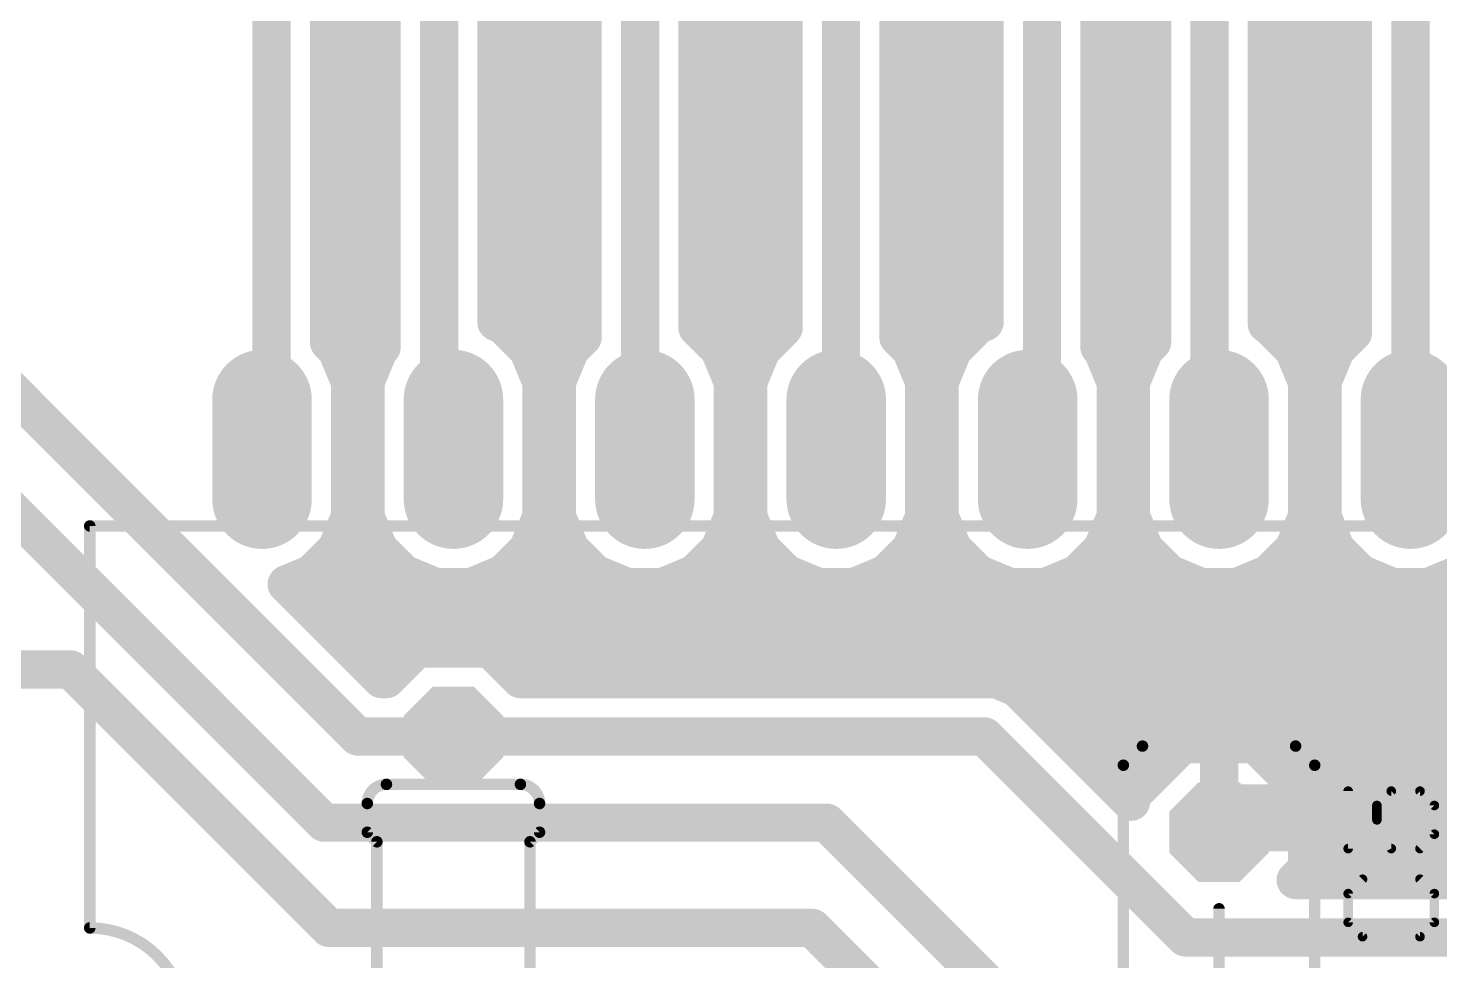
# Model space of a CAD drawing. Extents: x 40.6 to 122, y 26.7 to 70.8.
# Drawn here: x 52.78 to 71.51, y 50.36 to 62.74 of the extents above; entities that cross this region are included whole.
import ezdxf

# ---------------------------------------------------------------- set-up
doc = ezdxf.new("R2010")
doc.units = 0
for name, color, linetype in [('16', 175, 'CONTINUOUS'), ('17', 82, 'CONTINUOUS'), ('21', 253, 'CONTINUOUS'), ('25', 253, 'CONTINUOUS'), ('51', 253, 'CONTINUOUS')]:
    doc.layers.add(name, color=color, linetype=linetype)

# ---------------------------------------------------------------- blocks, each defined once
blk = doc.blocks.new('OCTAGONP')
at = {"const_width": 0.5}
blk.add_lwpolyline([(-0.25, -0.1036), (-0.25, 0.1036), (-0.1036, 0.25), (0.1036, 0.25), (0.25, 0.1036), (0.25, -0.1036), (0.1036, -0.25), (-0.1036, -0.25), (-0.25, -0.1036), (-0.25, 0.1036)], dxfattribs=at)
blk = doc.blocks.new('LONGP100')
at = {"const_width": 1}
blk.add_lwpolyline([(-0.5, 0), (0.5, 0)], dxfattribs=at)
at = {"const_width": 0.5}
for points in [[(-0.5, 0.25, 1), (-0.5, -0.25)], [(0.5, -0.25, 1), (0.5, 0.25)]]:
    blk.add_lwpolyline(points, format="xyb", dxfattribs=at)
blk = doc.blocks.new('RECT')
blk.add_solid([(-0.5, -0.5), (0.5, -0.5), (-0.5, 0.5), (0.5, 0.5)])

msp = doc.modelspace()

# ---------------------------------------------------------------- linework, layer by layer
at = {"layer": '16', "const_width": 0.508}
for points in [[(71.12, 66.04), (71.12, 57.15)], [(56.007, 65.786), (56.007, 57.3405)], [(58.2295, 65.786), (58.2295, 57.3405)], [(60.8965, 65.786), (60.8965, 57.3405)], [(63.5635, 65.786), (63.5635, 57.3405)], [(66.2305, 65.786), (66.2305, 57.3405)], [(68.453, 65.786), (68.453, 57.3405)], [(56.769, 58.5738), (56.769, 64.371)], [(57.4675, 64.4344), (57.4675, 58.5103)], [(66.9925, 58.5103), (66.9925, 64.4344)], [(67.691, 64.3709), (67.691, 58.5738)], [(60.1345, 64.3074), (60.1345, 58.6373)], [(61.6585, 58.7643), (61.6585, 64.1927)], [(62.8015, 64.1927), (62.8015, 58.7643)], [(64.3255, 58.6373), (64.3255, 64.3074)], [(70.358, 64.2439), (70.358, 58.7008)], [(58.9915, 58.8383), (58.9915, 64.1401)], [(65.4685, 64.1401), (65.4685, 58.8383)], [(69.215, 58.812), (69.215, 64.1664)], [(56.769, 62.992), (57.4675, 62.992)], [(58.9915, 62.992), (60.1345, 62.992)], [(61.6585, 62.992), (62.8015, 62.992)], [(64.3255, 62.992), (65.4685, 62.992)], [(66.9925, 62.992), (67.691, 62.992)], [(69.215, 62.992), (70.358, 62.992)], [(56.769, 62.484), (57.4675, 62.484)], [(58.9915, 62.484), (60.1345, 62.484)], [(61.6585, 62.484), (62.8015, 62.484)], [(64.3255, 62.484), (65.4685, 62.484)], [(66.9925, 62.484), (67.691, 62.484)], [(69.215, 62.484), (70.358, 62.484)], [(56.769, 61.976), (57.4675, 61.976)], [(58.9915, 61.976), (60.1345, 61.976)], [(61.6585, 61.976), (62.8015, 61.976)], [(64.3255, 61.976), (65.4685, 61.976)], [(66.9925, 61.976), (67.691, 61.976)], [(69.215, 61.976), (70.358, 61.976)], [(56.769, 61.468), (57.4675, 61.468)], [(58.9915, 61.468), (60.1345, 61.468)], [(61.6585, 61.468), (62.8015, 61.468)], [(64.3255, 61.468), (65.4685, 61.468)], [(66.9925, 61.468), (67.691, 61.468)], [(69.215, 61.468), (70.358, 61.468)], [(56.769, 60.96), (57.4675, 60.96)], [(58.9915, 60.96), (60.1345, 60.96)], [(61.6585, 60.96), (62.8015, 60.96)], [(64.3255, 60.96), (65.4685, 60.96)], [(66.9925, 60.96), (67.691, 60.96)], [(69.215, 60.96), (70.358, 60.96)], [(56.769, 60.452), (57.4675, 60.452)], [(58.9915, 60.452), (60.1345, 60.452)], [(61.6585, 60.452), (62.8015, 60.452)], [(64.3255, 60.452), (65.4685, 60.452)], [(66.9925, 60.452), (67.691, 60.452)], [(69.215, 60.452), (70.358, 60.452)], [(57.15, 53.34), (50.165, 60.325)], [(56.7055, 52.197), (48.7045, 60.198)], [(56.769, 59.944), (57.4675, 59.944)], [(58.9915, 59.944), (60.1345, 59.944)], [(61.6585, 59.944), (62.8015, 59.944)], [(64.3255, 59.944), (65.4685, 59.944)], [(66.9925, 59.944), (67.691, 59.944)], [(69.215, 59.944), (70.358, 59.944)], [(56.769, 59.436), (57.4675, 59.436)], [(58.9915, 59.436), (60.1345, 59.436)], [(61.6585, 59.436), (62.8015, 59.436)], [(64.3255, 59.436), (65.4685, 59.436)], [(66.9925, 59.436), (67.691, 59.436)], [(69.215, 59.436), (70.358, 59.436)], [(56.769, 58.928), (57.4675, 58.928)], [(58.9915, 58.928), (60.1345, 58.928)], [(59.0818, 58.8009), (58.9915, 58.8383)], [(59.4105, 58.4722), (59.0818, 58.8009)], [(61.6585, 58.928), (62.8015, 58.928)], [(61.9505, 58.4722), (61.6585, 58.7643)], [(62.8015, 58.7643), (62.5095, 58.4722)], [(64.3255, 58.928), (65.4685, 58.928)], [(65.3782, 58.8009), (65.0495, 58.4722)], [(65.4685, 58.8383), (65.3782, 58.8009)], [(66.9925, 58.928), (67.691, 58.928)], [(69.215, 58.928), (70.358, 58.928)], [(69.2418, 58.8009), (69.215, 58.812)], [(69.5705, 58.4722), (69.2418, 58.8009)], [(56.8705, 58.4722), (56.769, 58.5738)], [(60.1345, 58.6373), (59.9695, 58.4722)], [(64.4905, 58.4722), (64.3255, 58.6373)], [(67.691, 58.5738), (67.5895, 58.4722)], [(70.358, 58.7008), (70.1295, 58.4722)], [(57.0484, 58.0428), (56.8705, 58.4722)], [(56.8922, 58.42), (57.4078, 58.42)], [(57.4295, 58.4722), (57.2516, 58.0428)], [(57.4675, 58.5103), (57.4295, 58.4722)], [(59.5884, 58.0428), (59.4105, 58.4722)], [(59.4322, 58.42), (59.9478, 58.42)], [(59.9695, 58.4722), (59.7916, 58.0428)], [(62.1284, 58.0428), (61.9505, 58.4722)], [(61.9722, 58.42), (62.4878, 58.42)], [(62.5095, 58.4722), (62.3316, 58.0428)], [(64.6684, 58.0428), (64.4905, 58.4722)], [(64.5122, 58.42), (65.0278, 58.42)], [(65.0495, 58.4722), (64.8716, 58.0428)], [(67.0305, 58.4722), (66.9925, 58.5103)], [(67.2084, 58.0428), (67.0305, 58.4722)], [(67.0522, 58.42), (67.5678, 58.42)], [(67.5895, 58.4722), (67.4116, 58.0428)], [(69.7484, 58.0428), (69.5705, 58.4722)], [(69.5922, 58.42), (70.1078, 58.42)], [(70.1295, 58.4722), (69.9516, 58.0428)], [(57.0484, 56.2572), (57.0484, 58.0428)], [(57.2516, 58.0428), (57.2516, 56.2572)], [(59.5884, 56.2572), (59.5884, 58.0428)], [(59.7916, 58.0428), (59.7916, 56.2572)], [(62.1284, 56.2572), (62.1284, 58.0428)], [(62.3316, 58.0428), (62.3316, 56.2572)], [(64.6684, 56.2572), (64.6684, 58.0428)], [(64.8716, 58.0428), (64.8716, 56.2572)], [(67.2084, 56.2572), (67.2084, 58.0428)], [(67.4116, 58.0428), (67.4116, 56.2572)], [(69.7484, 56.2572), (69.7484, 58.0428)], [(69.9516, 58.0428), (69.9516, 56.2572)], [(57.0484, 57.912), (57.2516, 57.912)], [(59.5884, 57.912), (59.7916, 57.912)], [(62.1284, 57.912), (62.3316, 57.912)], [(64.6684, 57.912), (64.8716, 57.912)], [(67.2084, 57.912), (67.4116, 57.912)], [(69.7484, 57.912), (69.9516, 57.912)], [(56.007, 57.3405), (55.88, 57.15)], [(57.0484, 57.404), (57.2516, 57.404)], [(58.2295, 57.3405), (58.42, 57.15)], [(59.5884, 57.404), (59.7916, 57.404)], [(60.8965, 57.3405), (60.96, 57.15)], [(62.1284, 57.404), (62.3316, 57.404)], [(63.5635, 57.3405), (63.5, 57.15)], [(64.6684, 57.404), (64.8716, 57.404)], [(66.2305, 57.3405), (66.04, 57.15)], [(67.2084, 57.404), (67.4116, 57.404)], [(68.453, 57.3405), (68.58, 57.15)], [(69.7484, 57.404), (69.9516, 57.404)], [(57.0484, 56.896), (57.2516, 56.896)], [(59.5884, 56.896), (59.7916, 56.896)], [(62.1284, 56.896), (62.3316, 56.896)], [(64.6684, 56.896), (64.8716, 56.896)], [(67.2084, 56.896), (67.4116, 56.896)], [(69.7484, 56.896), (69.9516, 56.896)], [(57.0484, 56.388), (57.2516, 56.388)], [(59.5884, 56.388), (59.7916, 56.388)], [(62.1284, 56.388), (62.3316, 56.388)], [(64.6684, 56.388), (64.8716, 56.388)], [(67.2084, 56.388), (67.4116, 56.388)], [(69.7484, 56.388), (69.9516, 56.388)], [(56.8705, 55.8278), (57.0484, 56.2572)], [(57.2516, 56.2572), (57.4295, 55.8278)], [(59.4105, 55.8278), (59.5884, 56.2572)], [(59.7916, 56.2572), (59.9695, 55.8278)], [(61.9505, 55.8278), (62.1284, 56.2572)], [(62.3316, 56.2572), (62.5095, 55.8278)], [(64.4905, 55.8278), (64.6684, 56.2572)], [(64.8716, 56.2572), (65.0495, 55.8278)], [(67.0305, 55.8278), (67.2084, 56.2572)], [(67.4116, 56.2572), (67.5895, 55.8278)], [(69.5705, 55.8278), (69.7484, 56.2572)], [(69.9516, 56.2572), (70.1295, 55.8278)], [(56.5418, 55.4991), (56.8705, 55.8278)], [(56.8922, 55.88), (57.4078, 55.88)], [(57.4295, 55.8278), (57.7582, 55.4991)], [(59.0818, 55.4991), (59.4105, 55.8278)], [(59.4322, 55.88), (59.9478, 55.88)], [(59.9695, 55.8278), (60.2982, 55.4991)], [(61.6218, 55.4991), (61.9505, 55.8278)], [(61.9722, 55.88), (62.4878, 55.88)], [(62.5095, 55.8278), (62.8382, 55.4991)], [(64.1618, 55.4991), (64.4905, 55.8278)], [(64.5122, 55.88), (65.0278, 55.88)], [(65.0495, 55.8278), (65.3782, 55.4991)], [(66.7018, 55.4991), (67.0305, 55.8278)], [(67.0522, 55.88), (67.5678, 55.88)], [(67.5895, 55.8278), (67.9182, 55.4991)], [(69.2418, 55.4991), (69.5705, 55.8278)], [(69.5922, 55.88), (70.1078, 55.88)], [(70.1295, 55.8278), (70.4582, 55.4991)], [(56.2072, 55.3605), (56.5418, 55.4991)], [(57.7582, 55.4991), (58.1876, 55.3212)], [(58.6524, 55.3212), (59.0818, 55.4991)], [(60.2982, 55.4991), (60.7276, 55.3212)], [(61.1924, 55.3212), (61.6218, 55.4991)], [(62.8382, 55.4991), (63.2676, 55.3212)], [(63.7324, 55.3212), (64.1618, 55.4991)], [(65.3782, 55.4991), (65.8076, 55.3212)], [(66.2724, 55.3212), (66.7018, 55.4991)], [(67.9182, 55.4991), (68.3476, 55.3212)], [(68.8124, 55.3212), (69.2418, 55.4991)], [(70.4582, 55.4991), (70.8876, 55.3212)], [(71.3524, 55.3212), (71.7818, 55.4991)], [(57.4656, 54.102), (56.2072, 55.3605)], [(56.235, 55.372), (58.0649, 55.372)], [(58.1876, 55.3212), (58.6524, 55.3212)], [(58.7751, 55.372), (60.6049, 55.372)], [(60.7276, 55.3212), (61.1924, 55.3212)], [(61.315, 55.372), (63.1449, 55.372)], [(63.2676, 55.3212), (63.7324, 55.3212)], [(63.8551, 55.372), (65.6849, 55.372)], [(65.8076, 55.3212), (66.2724, 55.3212)], [(66.395, 55.372), (68.2249, 55.372)], [(68.3476, 55.3212), (68.8124, 55.3212)], [(68.9351, 55.372), (70.7649, 55.372)], [(70.8876, 55.3212), (71.3524, 55.3212)], [(71.4751, 55.372), (73.3049, 55.372)], [(56.7036, 54.864), (78.3751, 54.864)], [(57.936, 54.5084), (57.5296, 54.102)], [(58.904, 54.5084), (57.936, 54.5084)], [(59.3104, 54.102), (58.904, 54.5084)], [(57.2116, 54.356), (57.7836, 54.356)], [(59.0564, 54.356), (78.1036, 54.356)], [(53.34, 54.229), (48.4505, 54.229)], [(56.769, 50.8), (53.34, 54.229)], [(57.5296, 54.102), (57.4656, 54.102)], [(65.6201, 54.102), (59.3104, 54.102)], [(65.9001, 53.986), (65.6201, 54.102)], [(66.1145, 53.7716), (65.9001, 53.986)], [(66.0381, 53.848), (75.9509, 53.848)], [(67.4116, 52.4745), (66.1145, 53.7716)], [(57.15, 53.34), (58.42, 53.34)], [(58.42, 53.34), (65.4685, 53.34)], [(65.4685, 53.34), (68.1355, 50.673)], [(66.5461, 53.34), (75.8238, 53.34)], [(68.096, 53.2384), (67.4116, 52.554)], [(68.58, 53.2384), (68.096, 53.2384)], [(69.064, 53.2384), (68.58, 53.2384)], [(68.58, 53.2384), (68.58, 52.07)], [(68.58, 52.07), (68.58, 53.2384)], [(69.7484, 52.554), (69.064, 53.2384)], [(67.0541, 52.832), (67.6896, 52.832)], [(68.58, 52.832), (68.58, 52.832)], [(69.4704, 52.832), (75.9509, 52.832)], [(67.4116, 52.554), (67.4116, 52.4745)], [(68.8975, 52.451), (68.58, 52.07)], [(74.2315, 52.451), (68.8975, 52.451)], [(69.7484, 52.07), (69.7484, 52.554)], [(63.373, 52.197), (56.7055, 52.197)], [(68.58, 46.99), (63.373, 52.197)], [(68.58, 52.324), (68.58, 52.324)], [(69.7484, 52.324), (74.4339, 52.324)], [(69.7484, 52.07), (68.58, 52.07)], [(68.58, 52.07), (68.58, 52.07)], [(68.58, 52.07), (69.7484, 52.07)], [(68.58, 52.07), (68.58, 52.07)], [(69.7484, 51.586), (69.7484, 52.07)], [(69.7484, 51.816), (73.9933, 51.816)], [(69.5974, 51.435), (69.7484, 51.586)], [(73.8524, 51.435), (69.5974, 51.435)], [(63.1825, 50.8), (56.769, 50.8)], [(69.342, 44.6405), (63.1825, 50.8)], [(68.1355, 50.673), (74.168, 50.673)]]:
    msp.add_lwpolyline(points, dxfattribs=at)
at = {"layer": '16', "const_width": 0.254}
for points in [[(56.769, 62.611, 1), (56.769, 62.357)], [(57.4675, 62.357, 1), (57.4675, 62.611)], [(58.9915, 62.611, 1), (58.9915, 62.357)], [(60.1345, 62.357, 1), (60.1345, 62.611)], [(61.6585, 62.611, 1), (61.6585, 62.357)], [(62.8015, 62.357, 1), (62.8015, 62.611)], [(64.3255, 62.611, 1), (64.3255, 62.357)], [(65.4685, 62.357, 1), (65.4685, 62.611)], [(66.9925, 62.611, 1), (66.9925, 62.357)], [(67.691, 62.357, 1), (67.691, 62.611)], [(69.215, 62.611, 1), (69.215, 62.357)], [(70.358, 62.357, 1), (70.358, 62.611)], [(56.769, 62.103, 1), (56.769, 61.849)], [(57.4675, 61.849, 1), (57.4675, 62.103)], [(58.9915, 62.103, 1), (58.9915, 61.849)], [(60.1345, 61.849, 1), (60.1345, 62.103)], [(61.6585, 62.103, 1), (61.6585, 61.849)], [(62.8015, 61.849, 1), (62.8015, 62.103)], [(64.3255, 62.103, 1), (64.3255, 61.849)], [(65.4685, 61.849, 1), (65.4685, 62.103)], [(66.9925, 62.103, 1), (66.9925, 61.849)], [(67.691, 61.849, 1), (67.691, 62.103)], [(69.215, 62.103, 1), (69.215, 61.849)], [(70.358, 61.849, 1), (70.358, 62.103)], [(56.769, 61.595, 1), (56.769, 61.341)], [(57.4675, 61.341, 1), (57.4675, 61.595)], [(58.9915, 61.595, 1), (58.9915, 61.341)], [(60.1345, 61.341, 1), (60.1345, 61.595)], [(61.6585, 61.595, 1), (61.6585, 61.341)], [(62.8015, 61.341, 1), (62.8015, 61.595)], [(64.3255, 61.595, 1), (64.3255, 61.341)], [(65.4685, 61.341, 1), (65.4685, 61.595)], [(66.9925, 61.595, 1), (66.9925, 61.341)], [(67.691, 61.341, 1), (67.691, 61.595)], [(69.215, 61.595, 1), (69.215, 61.341)], [(70.358, 61.341, 1), (70.358, 61.595)], [(56.769, 61.087, 1), (56.769, 60.833)], [(57.4675, 60.833, 1), (57.4675, 61.087)], [(58.9915, 61.087, 1), (58.9915, 60.833)], [(60.1345, 60.833, 1), (60.1345, 61.087)], [(61.6585, 61.087, 1), (61.6585, 60.833)], [(62.8015, 60.833, 1), (62.8015, 61.087)], [(64.3255, 61.087, 1), (64.3255, 60.833)], [(65.4685, 60.833, 1), (65.4685, 61.087)], [(66.9925, 61.087, 1), (66.9925, 60.833)], [(67.691, 60.833, 1), (67.691, 61.087)], [(69.215, 61.087, 1), (69.215, 60.833)], [(70.358, 60.833, 1), (70.358, 61.087)], [(56.769, 60.579, 1), (56.769, 60.325)], [(57.4675, 60.325, 1), (57.4675, 60.579)], [(58.9915, 60.579, 1), (58.9915, 60.325)], [(60.1345, 60.325, 1), (60.1345, 60.579)], [(61.6585, 60.579, 1), (61.6585, 60.325)], [(62.8015, 60.325, 1), (62.8015, 60.579)], [(64.3255, 60.579, 1), (64.3255, 60.325)], [(65.4685, 60.325, 1), (65.4685, 60.579)], [(66.9925, 60.579, 1), (66.9925, 60.325)], [(67.691, 60.325, 1), (67.691, 60.579)], [(69.215, 60.579, 1), (69.215, 60.325)], [(70.358, 60.325, 1), (70.358, 60.579)], [(56.769, 60.071, 1), (56.769, 59.817)], [(57.4675, 59.817, 1), (57.4675, 60.071)], [(58.9915, 60.071, 1), (58.9915, 59.817)], [(60.1345, 59.817, 1), (60.1345, 60.071)], [(61.6585, 60.071, 1), (61.6585, 59.817)], [(62.8015, 59.817, 1), (62.8015, 60.071)], [(64.3255, 60.071, 1), (64.3255, 59.817)], [(65.4685, 59.817, 1), (65.4685, 60.071)], [(66.9925, 60.071, 1), (66.9925, 59.817)], [(67.691, 59.817, 1), (67.691, 60.071)], [(69.215, 60.071, 1), (69.215, 59.817)], [(70.358, 59.817, 1), (70.358, 60.071)], [(56.769, 59.563, 1), (56.769, 59.309)], [(57.4675, 59.309, 1), (57.4675, 59.563)], [(58.9915, 59.563, 1), (58.9915, 59.309)], [(60.1345, 59.309, 1), (60.1345, 59.563)], [(61.6585, 59.563, 1), (61.6585, 59.309)], [(62.8015, 59.309, 1), (62.8015, 59.563)], [(64.3255, 59.563, 1), (64.3255, 59.309)], [(65.4685, 59.309, 1), (65.4685, 59.563)], [(66.9925, 59.563, 1), (66.9925, 59.309)], [(67.691, 59.309, 1), (67.691, 59.563)], [(69.215, 59.563, 1), (69.215, 59.309)], [(70.358, 59.309, 1), (70.358, 59.563)], [(56.769, 59.055, 1), (56.769, 58.801)], [(57.4675, 58.801, 1), (57.4675, 59.055)], [(58.9915, 59.055, 1), (58.9915, 58.801)], [(59.0401, 58.9557, 1), (58.9429, 58.721)], [(59.1716, 58.8907, 1), (58.992, 58.7111)], [(59.0332, 58.6836, 1), (59.1304, 58.9183)], [(60.1345, 58.801, 1), (60.1345, 59.055)], [(61.6585, 59.055, 1), (61.6585, 58.801)], [(61.7483, 58.8541, 1), (61.5687, 58.6745)], [(62.8913, 58.6745, 1), (62.7117, 58.8541)], [(62.8015, 58.801, 1), (62.8015, 59.055)], [(64.3255, 59.055, 1), (64.3255, 58.801)], [(65.3296, 58.9183, 1), (65.4268, 58.6836)], [(65.468, 58.7111, 1), (65.2884, 58.8907)], [(65.5171, 58.721, 1), (65.4199, 58.9557)], [(65.4685, 58.801, 1), (65.4685, 59.055)], [(66.9925, 59.055, 1), (66.9925, 58.801)], [(67.691, 58.801, 1), (67.691, 59.055)], [(69.215, 59.055, 1), (69.215, 58.801)], [(69.2636, 58.9294, 1), (69.1664, 58.6947)], [(69.3316, 58.8907, 1), (69.152, 58.7111)], [(69.1932, 58.6836, 1), (69.2904, 58.9183)], [(70.358, 58.801, 1), (70.358, 59.055)], [(56.8588, 58.6636, 1), (56.6792, 58.484)], [(58.8645, 58.8383, 1), (59.1185, 58.8383)], [(60.2243, 58.5475, 1), (60.0447, 58.7271)], [(61.5315, 58.7643, 1), (61.7855, 58.7643)], [(62.6745, 58.7643, 1), (62.9285, 58.7643)], [(64.4153, 58.7271, 1), (64.2357, 58.5475)], [(65.3415, 58.8383, 1), (65.5955, 58.8383)], [(67.7808, 58.484, 1), (67.6012, 58.6636)], [(69.088, 58.812, 1), (69.342, 58.812)], [(70.231, 58.7008, 1), (70.485, 58.7008)], [(70.4478, 58.611, 1), (70.2682, 58.7906)], [(56.642, 58.5738, 1), (56.896, 58.5738)], [(56.9879, 58.5208, 1), (56.7532, 58.4236)], [(56.8922, 58.547, 1), (56.8922, 58.293)], [(56.7807, 58.3824, 1), (56.9603, 58.562)], [(57.3397, 58.562, 1), (57.5193, 58.3824)], [(57.5468, 58.4236, 1), (57.3121, 58.5208)], [(57.3405, 58.5103, 1), (57.5945, 58.5103)], [(57.5573, 58.4205, 1), (57.3777, 58.6001)], [(57.4078, 58.293, 1), (57.4078, 58.547)], [(59.5279, 58.5208, 1), (59.2932, 58.4236)], [(59.4322, 58.547, 1), (59.4322, 58.293)], [(59.3207, 58.3824, 1), (59.5003, 58.562)], [(59.8797, 58.562, 1), (60.0593, 58.3824)], [(60.0868, 58.4236, 1), (59.8521, 58.5208)], [(59.9478, 58.293, 1), (59.9478, 58.547)], [(60.0075, 58.6373, 1), (60.2615, 58.6373)], [(62.0679, 58.5208, 1), (61.8332, 58.4236)], [(61.9722, 58.547, 1), (61.9722, 58.293)], [(61.8607, 58.3824, 1), (62.0403, 58.562)], [(62.4197, 58.562, 1), (62.5993, 58.3824)], [(62.6268, 58.4236, 1), (62.3921, 58.5208)], [(62.4878, 58.293, 1), (62.4878, 58.547)], [(64.1985, 58.6373, 1), (64.4525, 58.6373)], [(64.6079, 58.5208, 1), (64.3732, 58.4236)], [(64.5122, 58.547, 1), (64.5122, 58.293)], [(64.4007, 58.3824, 1), (64.5803, 58.562)], [(64.9597, 58.562, 1), (65.1393, 58.3824)], [(65.1668, 58.4236, 1), (64.9321, 58.5208)], [(65.0278, 58.293, 1), (65.0278, 58.547)], [(67.0823, 58.6001, 1), (66.9027, 58.4205)], [(66.8655, 58.5103, 1), (67.1195, 58.5103)], [(67.1479, 58.5208, 1), (66.9132, 58.4236)], [(67.0522, 58.547, 1), (67.0522, 58.293)], [(66.9407, 58.3824, 1), (67.1203, 58.562)], [(67.4997, 58.562, 1), (67.6793, 58.3824)], [(67.7068, 58.4236, 1), (67.4721, 58.5208)], [(67.564, 58.5738, 1), (67.818, 58.5738)], [(67.5678, 58.293, 1), (67.5678, 58.547)], [(69.6879, 58.5208, 1), (69.4532, 58.4236)], [(69.5922, 58.547, 1), (69.5922, 58.293)], [(69.4807, 58.3824, 1), (69.6603, 58.562)], [(70.0397, 58.562, 1), (70.2193, 58.3824)], [(70.2468, 58.4236, 1), (70.0121, 58.5208)], [(70.1078, 58.293, 1), (70.1078, 58.547)], [(57.1754, 58.0428, 1), (56.9214, 58.0428)], [(57.3786, 58.0428, 1), (57.1246, 58.0428)], [(59.7154, 58.0428, 1), (59.4614, 58.0428)], [(59.9186, 58.0428, 1), (59.6646, 58.0428)], [(62.2554, 58.0428, 1), (62.0014, 58.0428)], [(62.4586, 58.0428, 1), (62.2046, 58.0428)], [(64.7954, 58.0428, 1), (64.5414, 58.0428)], [(64.9986, 58.0428, 1), (64.7446, 58.0428)], [(67.3354, 58.0428, 1), (67.0814, 58.0428)], [(67.5386, 58.0428, 1), (67.2846, 58.0428)], [(69.8754, 58.0428, 1), (69.6214, 58.0428)], [(70.0786, 58.0428, 1), (69.8246, 58.0428)], [(57.0484, 58.039, 1), (57.0484, 57.785)], [(56.9311, 57.9942, 1), (57.1657, 58.0914)], [(57.1343, 58.0914, 1), (57.3689, 57.9942)], [(57.2516, 57.785, 1), (57.2516, 58.039)], [(59.5884, 58.039, 1), (59.5884, 57.785)], [(59.4711, 57.9942, 1), (59.7057, 58.0914)], [(59.6743, 58.0914, 1), (59.9089, 57.9942)], [(59.7916, 57.785, 1), (59.7916, 58.039)], [(62.1284, 58.039, 1), (62.1284, 57.785)], [(62.0111, 57.9942, 1), (62.2457, 58.0914)], [(62.2143, 58.0914, 1), (62.4489, 57.9942)], [(62.3316, 57.785, 1), (62.3316, 58.039)], [(64.6684, 58.039, 1), (64.6684, 57.785)], [(64.5511, 57.9942, 1), (64.7857, 58.0914)], [(64.7543, 58.0914, 1), (64.9889, 57.9942)], [(64.8716, 57.785, 1), (64.8716, 58.039)], [(67.2084, 58.039, 1), (67.2084, 57.785)], [(67.0911, 57.9942, 1), (67.3257, 58.0914)], [(67.2943, 58.0914, 1), (67.5289, 57.9942)], [(67.4116, 57.785, 1), (67.4116, 58.039)], [(69.7484, 58.039, 1), (69.7484, 57.785)], [(69.6311, 57.9942, 1), (69.8657, 58.0914)], [(69.8343, 58.0914, 1), (70.0689, 57.9942)], [(69.9516, 57.785, 1), (69.9516, 58.039)], [(56.1127, 57.2701, 1), (55.9013, 57.4109)], [(57.0484, 57.531, 1), (57.0484, 57.277)], [(57.2516, 57.277, 1), (57.2516, 57.531)], [(58.3193, 57.4303, 1), (58.1397, 57.2507)], [(59.5884, 57.531, 1), (59.5884, 57.277)], [(59.7916, 57.277, 1), (59.7916, 57.531)], [(61.017, 57.3807, 1), (60.776, 57.3003)], [(62.1284, 57.531, 1), (62.1284, 57.277)], [(62.3316, 57.277, 1), (62.3316, 57.531)], [(63.684, 57.3003, 1), (63.443, 57.3807)], [(64.6684, 57.531, 1), (64.6684, 57.277)], [(64.8716, 57.277, 1), (64.8716, 57.531)], [(66.3203, 57.2507, 1), (66.1407, 57.4303)], [(67.2084, 57.531, 1), (67.2084, 57.277)], [(67.4116, 57.277, 1), (67.4116, 57.531)], [(68.5587, 57.4109, 1), (68.3473, 57.2701)], [(69.7484, 57.531, 1), (69.7484, 57.277)], [(69.9516, 57.277, 1), (69.9516, 57.531)], [(55.7743, 57.2204, 1), (55.9857, 57.0796)], [(55.88, 57.3405, 1), (56.134, 57.3405)], [(58.1025, 57.3405, 1), (58.3565, 57.3405)], [(58.3302, 57.0602, 1), (58.5098, 57.2398)], [(60.7695, 57.3405, 1), (61.0235, 57.3405)], [(63.4365, 57.3405, 1), (63.6905, 57.3405)], [(65.9502, 57.2398, 1), (66.1298, 57.0602)], [(66.1035, 57.3405, 1), (66.3575, 57.3405)], [(68.326, 57.3405, 1), (68.58, 57.3405)], [(68.4743, 57.0796, 1), (68.6857, 57.2204)], [(57.0484, 57.023, 1), (57.0484, 56.769)], [(57.2516, 56.769, 1), (57.2516, 57.023)], [(59.5884, 57.023, 1), (59.5884, 56.769)], [(59.7916, 56.769, 1), (59.7916, 57.023)], [(60.8395, 57.1098, 1), (61.0805, 57.1902)], [(62.1284, 57.023, 1), (62.1284, 56.769)], [(62.3316, 56.769, 1), (62.3316, 57.023)], [(63.3795, 57.1902, 1), (63.6205, 57.1098)], [(64.6684, 57.023, 1), (64.6684, 56.769)], [(64.8716, 56.769, 1), (64.8716, 57.023)], [(67.2084, 57.023, 1), (67.2084, 56.769)], [(67.4116, 56.769, 1), (67.4116, 57.023)], [(69.7484, 57.023, 1), (69.7484, 56.769)], [(69.9516, 56.769, 1), (69.9516, 57.023)], [(70.993, 57.15, 1), (71.247, 57.15)], [(57.0484, 56.515, 1), (57.0484, 56.261)], [(57.2516, 56.261, 1), (57.2516, 56.515)], [(59.5884, 56.515, 1), (59.5884, 56.261)], [(59.7916, 56.261, 1), (59.7916, 56.515)], [(62.1284, 56.515, 1), (62.1284, 56.261)], [(62.3316, 56.261, 1), (62.3316, 56.515)], [(64.6684, 56.515, 1), (64.6684, 56.261)], [(64.8716, 56.261, 1), (64.8716, 56.515)], [(67.2084, 56.515, 1), (67.2084, 56.261)], [(67.4116, 56.261, 1), (67.4116, 56.515)], [(69.7484, 56.515, 1), (69.7484, 56.261)], [(69.9516, 56.261, 1), (69.9516, 56.515)], [(56.9214, 56.2572, 1), (57.1754, 56.2572)], [(57.1657, 56.2086, 1), (56.9311, 56.3058)], [(57.3689, 56.3058, 1), (57.1343, 56.2086)], [(57.1246, 56.2572, 1), (57.3786, 56.2572)], [(59.4614, 56.2572, 1), (59.7154, 56.2572)], [(59.7057, 56.2086, 1), (59.4711, 56.3058)], [(59.9089, 56.3058, 1), (59.6743, 56.2086)], [(59.6646, 56.2572, 1), (59.9186, 56.2572)], [(62.0014, 56.2572, 1), (62.2554, 56.2572)], [(62.2457, 56.2086, 1), (62.0111, 56.3058)], [(62.4489, 56.3058, 1), (62.2143, 56.2086)], [(62.2046, 56.2572, 1), (62.4586, 56.2572)], [(64.5414, 56.2572, 1), (64.7954, 56.2572)], [(64.7857, 56.2086, 1), (64.5511, 56.3058)], [(64.9889, 56.3058, 1), (64.7543, 56.2086)], [(64.7446, 56.2572, 1), (64.9986, 56.2572)], [(67.0814, 56.2572, 1), (67.3354, 56.2572)], [(67.3257, 56.2086, 1), (67.0911, 56.3058)], [(67.5289, 56.3058, 1), (67.2943, 56.2086)], [(67.2846, 56.2572, 1), (67.5386, 56.2572)], [(69.6214, 56.2572, 1), (69.8754, 56.2572)], [(69.8657, 56.2086, 1), (69.6311, 56.3058)], [(70.0689, 56.3058, 1), (69.8343, 56.2086)], [(69.8246, 56.2572, 1), (70.0786, 56.2572)], [(56.8922, 56.007, 1), (56.8922, 55.753)], [(56.9603, 55.738, 1), (56.7807, 55.9176)], [(57.5193, 55.9176, 1), (57.3397, 55.738)], [(57.4078, 55.753, 1), (57.4078, 56.007)], [(59.4322, 56.007, 1), (59.4322, 55.753)], [(59.5003, 55.738, 1), (59.3207, 55.9176)], [(60.0593, 55.9176, 1), (59.8797, 55.738)], [(59.9478, 55.753, 1), (59.9478, 56.007)], [(61.9722, 56.007, 1), (61.9722, 55.753)], [(62.0403, 55.738, 1), (61.8607, 55.9176)], [(62.5993, 55.9176, 1), (62.4197, 55.738)], [(62.4878, 55.753, 1), (62.4878, 56.007)], [(64.5122, 56.007, 1), (64.5122, 55.753)], [(64.5803, 55.738, 1), (64.4007, 55.9176)], [(65.1393, 55.9176, 1), (64.9597, 55.738)], [(65.0278, 55.753, 1), (65.0278, 56.007)], [(67.0522, 56.007, 1), (67.0522, 55.753)], [(67.1203, 55.738, 1), (66.9407, 55.9176)], [(67.6793, 55.9176, 1), (67.4997, 55.738)], [(67.5678, 55.753, 1), (67.5678, 56.007)], [(69.5922, 56.007, 1), (69.5922, 55.753)], [(69.6603, 55.738, 1), (69.4807, 55.9176)], [(70.2193, 55.9176, 1), (70.0397, 55.738)], [(70.1078, 55.753, 1), (70.1078, 56.007)], [(56.7532, 55.8764, 1), (56.9879, 55.7792)], [(57.3121, 55.7792, 1), (57.5468, 55.8764)], [(59.2932, 55.8764, 1), (59.5279, 55.7792)], [(59.8521, 55.7792, 1), (60.0868, 55.8764)], [(61.8332, 55.8764, 1), (62.0679, 55.7792)], [(62.3921, 55.7792, 1), (62.6268, 55.8764)], [(64.3732, 55.8764, 1), (64.6079, 55.7792)], [(64.9321, 55.7792, 1), (65.1668, 55.8764)], [(66.9132, 55.8764, 1), (67.1479, 55.7792)], [(67.4721, 55.7792, 1), (67.7068, 55.8764)], [(69.4532, 55.8764, 1), (69.6879, 55.7792)], [(70.0121, 55.7792, 1), (70.2468, 55.8764)], [(56.452, 55.5889, 1), (56.6316, 55.4093)], [(56.5904, 55.3817, 1), (56.4932, 55.6164)], [(57.8068, 55.6164, 1), (57.7096, 55.3817)], [(57.6684, 55.4093, 1), (57.848, 55.5889)], [(58.992, 55.5889, 1), (59.1716, 55.4093)], [(59.1304, 55.3817, 1), (59.0332, 55.6164)], [(60.3468, 55.6164, 1), (60.2496, 55.3817)], [(60.2084, 55.4093, 1), (60.388, 55.5889)], [(61.532, 55.5889, 1), (61.7116, 55.4093)], [(61.6704, 55.3817, 1), (61.5732, 55.6164)], [(62.8868, 55.6164, 1), (62.7896, 55.3817)], [(62.7484, 55.4093, 1), (62.928, 55.5889)], [(64.072, 55.5889, 1), (64.2516, 55.4093)], [(64.2104, 55.3817, 1), (64.1132, 55.6164)], [(65.4268, 55.6164, 1), (65.3296, 55.3817)], [(65.2884, 55.4093, 1), (65.468, 55.5889)], [(66.612, 55.5889, 1), (66.7916, 55.4093)], [(66.7504, 55.3817, 1), (66.6532, 55.6164)], [(67.9668, 55.6164, 1), (67.8696, 55.3817)], [(67.8284, 55.4093, 1), (68.008, 55.5889)], [(69.152, 55.5889, 1), (69.3316, 55.4093)], [(69.2904, 55.3817, 1), (69.1932, 55.6164)], [(70.5068, 55.6164, 1), (70.4096, 55.3817)], [(70.3684, 55.4093, 1), (70.548, 55.5889)], [(56.297, 55.4503, 1), (56.1174, 55.2707)], [(56.1586, 55.4778, 1), (56.2558, 55.2431)], [(56.235, 55.499, 1), (56.235, 55.245)], [(58.1876, 55.4482, 1), (58.1876, 55.1942)], [(58.0649, 55.245, 1), (58.0649, 55.499)], [(58.139, 55.2039, 1), (58.2362, 55.4385)], [(58.6038, 55.4385, 1), (58.701, 55.2039)], [(58.7751, 55.499, 1), (58.7751, 55.245)], [(58.6524, 55.1942, 1), (58.6524, 55.4482)], [(60.7276, 55.4482, 1), (60.7276, 55.1942)], [(60.6049, 55.245, 1), (60.6049, 55.499)], [(60.679, 55.2039, 1), (60.7762, 55.4385)], [(61.1438, 55.4385, 1), (61.241, 55.2039)], [(61.315, 55.499, 1), (61.315, 55.245)], [(61.1924, 55.1942, 1), (61.1924, 55.4482)], [(63.2676, 55.4482, 1), (63.2676, 55.1942)], [(63.1449, 55.245, 1), (63.1449, 55.499)], [(63.219, 55.2039, 1), (63.3162, 55.4385)], [(63.6838, 55.4385, 1), (63.781, 55.2039)], [(63.8551, 55.499, 1), (63.8551, 55.245)], [(63.7324, 55.1942, 1), (63.7324, 55.4482)], [(65.8076, 55.4482, 1), (65.8076, 55.1942)], [(65.6849, 55.245, 1), (65.6849, 55.499)], [(65.759, 55.2039, 1), (65.8562, 55.4385)], [(66.2238, 55.4385, 1), (66.321, 55.2039)], [(66.395, 55.499, 1), (66.395, 55.245)], [(66.2724, 55.1942, 1), (66.2724, 55.4482)], [(68.3476, 55.4482, 1), (68.3476, 55.1942)], [(68.2249, 55.245, 1), (68.2249, 55.499)], [(68.299, 55.2039, 1), (68.3962, 55.4385)], [(68.7638, 55.4385, 1), (68.861, 55.2039)], [(68.9351, 55.499, 1), (68.9351, 55.245)], [(68.8124, 55.1942, 1), (68.8124, 55.4482)], [(70.8876, 55.4482, 1), (70.8876, 55.1942)], [(70.7649, 55.245, 1), (70.7649, 55.499)], [(70.839, 55.2039, 1), (70.9362, 55.4385)], [(71.3038, 55.4385, 1), (71.401, 55.2039)], [(71.4751, 55.499, 1), (71.4751, 55.245)], [(71.3524, 55.1942, 1), (71.3524, 55.4482)], [(56.7036, 54.991, 1), (56.7036, 54.737)], [(57.936, 54.6354, 1), (57.936, 54.3814)], [(58.0258, 54.4186, 1), (57.8462, 54.5982)], [(58.9938, 54.5982, 1), (58.8142, 54.4186)], [(58.904, 54.3814, 1), (58.904, 54.6354)], [(57.2116, 54.483, 1), (57.2116, 54.229)], [(57.7836, 54.229, 1), (57.7836, 54.483)], [(59.0564, 54.483, 1), (59.0564, 54.229)], [(53.4298, 54.3188, 1), (53.2502, 54.1392)], [(53.34, 54.102, 1), (53.34, 54.356)], [(57.4656, 54.229, 1), (57.4656, 53.975)], [(57.5296, 53.975, 1), (57.5296, 54.229)], [(59.3104, 54.229, 1), (59.3104, 53.975)], [(65.6687, 54.2193, 1), (65.5715, 53.9847)], [(65.6201, 53.975, 1), (65.6201, 54.229)], [(57.3758, 54.0122, 1), (57.5554, 54.1918)], [(57.4398, 54.1918, 1), (57.6194, 54.0122)], [(59.2206, 54.0122, 1), (59.4002, 54.1918)], [(65.9899, 54.0758, 1), (65.8103, 53.8962)], [(65.8515, 53.8687, 1), (65.9487, 54.1033)], [(66.0381, 53.975, 1), (66.0381, 53.721)], [(66.2043, 53.8614, 1), (66.0247, 53.6818)], [(66.0247, 53.6818, 1), (66.2043, 53.8614)], [(57.15, 53.467, 1), (57.15, 53.213)], [(58.42, 53.467, 1), (58.42, 53.213)], [(58.42, 53.213, 1), (58.42, 53.467)], [(65.5583, 53.4298, 1), (65.3787, 53.2502)], [(65.4685, 53.213, 1), (65.4685, 53.467)], [(66.5461, 53.467, 1), (66.5461, 53.213)], [(57.0602, 53.2502, 1), (57.2398, 53.4298)], [(68.096, 53.3654, 1), (68.096, 53.1114)], [(68.1858, 53.1486, 1), (68.0062, 53.3282)], [(68.58, 53.3654, 1), (68.58, 53.1114)], [(68.707, 53.2384, 1), (68.453, 53.2384)], [(68.707, 53.2384, 1), (68.453, 53.2384)], [(68.58, 53.1114, 1), (68.58, 53.3654)], [(69.1538, 53.3282, 1), (68.9742, 53.1486)], [(69.064, 53.1114, 1), (69.064, 53.3654)], [(67.0541, 52.959, 1), (67.0541, 52.705)], [(67.6896, 52.705, 1), (67.6896, 52.959)], [(68.58, 52.959, 1), (68.58, 52.705)], [(68.58, 52.705, 1), (68.58, 52.959)], [(69.4704, 52.959, 1), (69.4704, 52.705)], [(67.5386, 52.554, 1), (67.2846, 52.554)], [(67.3218, 52.6438, 1), (67.5014, 52.4642)], [(67.3218, 52.3847, 1), (67.5014, 52.5643)], [(68.8975, 52.578, 1), (68.8975, 52.324)], [(68.9951, 52.3697, 1), (68.7999, 52.5323)], [(69.8754, 52.554, 1), (69.6214, 52.554)], [(69.6586, 52.4642, 1), (69.8382, 52.6438)], [(56.7055, 52.324, 1), (56.7055, 52.07)], [(63.4628, 52.2868, 1), (63.2832, 52.1072)], [(63.373, 52.07, 1), (63.373, 52.324)], [(67.2846, 52.4745, 1), (67.5386, 52.4745)], [(68.58, 52.451, 1), (68.58, 52.197)], [(68.58, 52.197, 1), (68.58, 52.451)], [(69.7484, 52.451, 1), (69.7484, 52.197)], [(56.6157, 52.1072, 1), (56.7953, 52.2868)], [(68.58, 52.197, 1), (68.58, 51.943)], [(68.707, 52.07, 1), (68.453, 52.07)], [(68.58, 52.197, 1), (68.58, 51.943)], [(68.58, 52.197, 1), (68.58, 51.943)], [(68.4824, 52.1513, 1), (68.6776, 51.9887)], [(68.58, 51.943, 1), (68.58, 52.197)], [(69.8754, 52.07, 1), (69.6214, 52.07)], [(69.7484, 51.943, 1), (69.7484, 52.197)], [(69.7484, 51.943, 1), (69.7484, 52.197)], [(68.453, 52.07, 1), (68.707, 52.07)], [(68.453, 52.07, 1), (68.707, 52.07)], [(68.453, 52.07, 1), (68.707, 52.07)], [(69.6214, 52.07, 1), (69.8754, 52.07)], [(69.7484, 51.943, 1), (69.7484, 51.689)], [(69.6214, 51.586, 1), (69.8754, 51.586)], [(69.8382, 51.4962, 1), (69.6586, 51.6758)], [(69.5974, 51.562, 1), (69.5974, 51.308)], [(69.5076, 51.5248, 1), (69.6872, 51.3452)], [(56.769, 50.927, 1), (56.769, 50.673)], [(56.6792, 50.7102, 1), (56.8588, 50.8898)], [(63.2723, 50.8898, 1), (63.0927, 50.7102)], [(63.1825, 50.673, 1), (63.1825, 50.927)], [(68.1355, 50.8, 1), (68.1355, 50.546)], [(68.0457, 50.5832, 1), (68.2253, 50.7628)]]:
    msp.add_lwpolyline(points, format="xyb", dxfattribs=at)
at = {"layer": '21', "const_width": 0.1524}
for points in [[(53.594, 56.134), (53.594, 50.8)], [(53.594, 56.134), (106.426, 56.134)], [(69.596, 53.213), (67.564, 53.213)], [(67.31, 52.959), (67.31, 46.101)], [(69.85, 46.101), (69.85, 52.959)], [(57.277, 52.451), (57.277, 52.07)], [(59.563, 52.451), (59.563, 52.07)], [(57.404, 51.943), (57.277, 52.07)], [(59.436, 51.943), (59.563, 52.07)], [(57.404, 51.943), (57.404, 47.117)], [(59.436, 51.943), (59.436, 47.117)], [(68.58, 49.8348), (68.58, 51.054)]]:
    msp.add_lwpolyline(points, dxfattribs=at)
at = {"layer": '21'}
for points, const_width in [([(53.6321, 56.134, 1), (53.5559, 56.134)], 0.0762), ([(53.594, 56.1721, 1), (53.594, 56.0959)], 0.0762), ([(67.564, 53.213, 0.4142), (67.31, 52.959)], 0.1524), ([(67.564, 53.2511, 1), (67.564, 53.1749)], 0.0762), ([(67.564, 53.1749, 1), (67.564, 53.2511)], 0.0762), ([(69.85, 52.959, 0.4142), (69.596, 53.213)], 0.1524), ([(69.596, 53.2511, 1), (69.596, 53.1749)], 0.0762), ([(69.596, 53.1749, 1), (69.596, 53.2511)], 0.0762), ([(67.3481, 52.959, 1), (67.2719, 52.959)], 0.0762), ([(69.8881, 52.959, 1), (69.8119, 52.959)], 0.0762), ([(67.2719, 52.959, 1), (67.3481, 52.959)], 0.0762), ([(69.8119, 52.959, 1), (69.8881, 52.959)], 0.0762), ([(57.531, 52.705, 0.4142), (57.277, 52.451)], 0.1524), ([(57.531, 52.6669, 1), (57.531, 52.7431)], 0.0762), ([(59.563, 52.451, 0.4142), (59.309, 52.705)], 0.1524), ([(59.309, 52.7431, 1), (59.309, 52.6669)], 0.0762), ([(57.3151, 52.451, 1), (57.2389, 52.451)], 0.0762), ([(57.2389, 52.451, 1), (57.3151, 52.451)], 0.0762), ([(59.6011, 52.451, 1), (59.5249, 52.451)], 0.0762), ([(59.5249, 52.451, 1), (59.6011, 52.451)], 0.0762), ([(57.2389, 52.07, 1), (57.3151, 52.07)], 0.0762), ([(57.3039, 52.0969, 1), (57.2501, 52.0431)], 0.0762), ([(59.5249, 52.07, 1), (59.6011, 52.07)], 0.0762), ([(59.5899, 52.0431, 1), (59.5361, 52.0969)], 0.0762), ([(57.4421, 51.943, 1), (57.3659, 51.943)], 0.0762), ([(57.3771, 51.9161, 1), (57.4309, 51.9699)], 0.0762), ([(59.4741, 51.943, 1), (59.3979, 51.943)], 0.0762), ([(59.4091, 51.9699, 1), (59.4629, 51.9161)], 0.0762), ([(68.6181, 51.054, 1), (68.5419, 51.054)], 0.0762), ([(53.594, 48.26, 1), (53.594, 50.8)], 0.1524), ([(53.594, 50.8381, 1), (53.594, 50.7619)], 0.0762), ([(53.5559, 50.8, 1), (53.6321, 50.8)], 0.0762)]:
    msp.add_lwpolyline(points, format="xyb", dxfattribs=dict(at, const_width=const_width))
at = {"layer": '25', "const_width": 0.127}
for points in [[(70.2935, 52.6158), (70.2935, 51.8531)], [(70.6749, 52.4251), (70.8655, 52.6158)], [(70.8655, 52.6158), (71.2468, 52.6158)], [(71.2468, 52.6158), (71.4375, 52.4251)], [(70.6749, 52.2344), (70.6749, 52.4251)], [(71.4375, 52.4251), (71.4375, 52.0438)], [(70.8655, 51.8531), (70.6749, 52.2344)], [(71.4375, 52.0438), (71.2468, 51.8531)], [(70.2935, 51.8531), (70.8655, 51.8531)], [(70.4842, 51.4464), (70.2935, 51.2557)], [(71.4375, 51.2557), (71.2468, 51.4464)], [(70.2935, 51.2557), (70.2935, 50.8744)], [(71.4375, 50.8744), (71.4375, 51.2557)], [(70.2935, 50.8744), (70.4842, 50.6837)], [(71.2468, 50.6837), (71.4375, 50.8744)], [(70.4842, 50.6837), (71.2468, 50.6837)]]:
    msp.add_lwpolyline(points, dxfattribs=at)
at = {"layer": '25', "const_width": 0.0635}
for points in [[(70.3253, 52.6158, 1), (70.2618, 52.6158)], [(70.8655, 52.6475, 1), (70.8655, 52.584)], [(70.888, 52.5933, 1), (70.8431, 52.6382)], [(71.2693, 52.6382, 1), (71.2244, 52.5933)], [(71.2468, 52.584, 1), (71.2468, 52.6475)], [(70.7066, 52.4251, 1), (70.6431, 52.4251)], [(70.6524, 52.4475, 1), (70.6973, 52.4026)], [(71.4693, 52.4251, 1), (71.4057, 52.4251)], [(71.415, 52.4026, 1), (71.46, 52.4475)], [(70.7032, 52.2486, 1), (70.6465, 52.2202)], [(70.6431, 52.2344, 1), (70.7066, 52.2344)], [(71.4057, 52.0438, 1), (71.4693, 52.0438)], [(71.46, 52.0213, 1), (71.415, 52.0662)], [(70.2935, 51.8849, 1), (70.2935, 51.8214)], [(70.8371, 51.8389, 1), (70.8939, 51.8673)], [(70.8655, 51.8214, 1), (70.8655, 51.8849)], [(71.2244, 51.8756, 1), (71.2693, 51.8306)], [(70.2618, 51.8531, 1), (70.3253, 51.8531)], [(70.5066, 51.4239, 1), (70.4617, 51.4688)], [(71.2693, 51.4688, 1), (71.2244, 51.4239)], [(70.3253, 51.2557, 1), (70.2618, 51.2557)], [(70.2711, 51.2781, 1), (70.316, 51.2332)], [(71.4693, 51.2557, 1), (71.4057, 51.2557)], [(71.415, 51.2332, 1), (71.46, 51.2781)], [(70.2618, 50.8744, 1), (70.3253, 50.8744)], [(70.316, 50.8968, 1), (70.2711, 50.8519)], [(71.4057, 50.8744, 1), (71.4693, 50.8744)], [(71.46, 50.8519, 1), (71.415, 50.8968)], [(70.4842, 50.7155, 1), (70.4842, 50.652)], [(70.4617, 50.6613, 1), (70.5066, 50.7062)], [(71.2244, 50.7062, 1), (71.2693, 50.6613)], [(71.2468, 50.652, 1), (71.2468, 50.7155)]]:
    msp.add_lwpolyline(points, format="xyb", dxfattribs=at)
at = {"layer": '51'}
for points, const_width in [([(58.42, 52.959), (58.42, 53.34)], 0.6096), ([(59.309, 52.705), (57.531, 52.705)], 0.1524)]:
    msp.add_lwpolyline(points, dxfattribs=dict(at, const_width=const_width))
for points, const_width in [([(58.5724, 53.34, 1), (58.2676, 53.34)], 0.3048), ([(58.2676, 52.959, 1), (58.5724, 52.959)], 0.3048), ([(57.531, 52.7431, 1), (57.531, 52.6669)], 0.0762), ([(59.309, 52.6669, 1), (59.309, 52.7431)], 0.0762)]:
    msp.add_lwpolyline(points, format="xyb", dxfattribs=dict(at, const_width=const_width))

# ---------------------------------------------------------------- block references
at = {"layer": '17', "xscale": 1.3208, "yscale": 1.3208}
for name, p, rotation in [('LONGP100', (55.88, 57.15), 90), ('LONGP100', (55.88, 57.15), 90), ('LONGP100', (58.42, 57.15), 90), ('LONGP100', (58.42, 57.15), 90), ('LONGP100', (60.96, 57.15), 90), ('LONGP100', (60.96, 57.15), 90), ('LONGP100', (63.5, 57.15), 90), ('LONGP100', (63.5, 57.15), 90), ('LONGP100', (66.04, 57.15), 90), ('LONGP100', (66.04, 57.15), 90), ('LONGP100', (68.58, 57.15), 90), ('LONGP100', (68.58, 57.15), 90), ('LONGP100', (71.12, 57.15), 90), ('LONGP100', (71.12, 57.15), 90), ('OCTAGONP', (58.42, 53.34), 90), ('OCTAGONP', (58.42, 53.34), 90), ('OCTAGONP', (68.58, 52.07), 270), ('OCTAGONP', (68.58, 52.07), 270)]:
    msp.add_blockref(name, p, dxfattribs=dict(at, rotation=rotation))
at = {"layer": '51', "xscale": 0.254, "yscale": 0.6096, "rotation": 90}
msp.add_blockref('RECT', (58.42, 52.832), dxfattribs=at)

doc.saveas('drawing.dxf')
